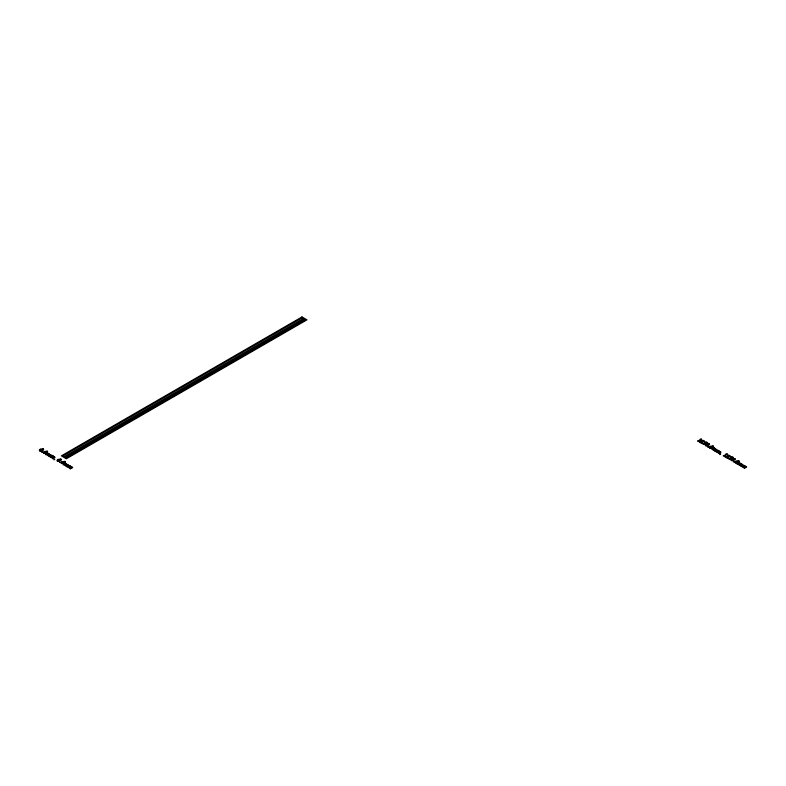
<?xml version="1.0" encoding="UTF-8"?>
<svg xmlns="http://www.w3.org/2000/svg" width="786" height="786" viewBox="0 0 786 786"><rect width="100%" height="100%" fill="white"/><g stroke="black" fill="none" stroke-linecap="round" stroke-linejoin="round"><path stroke-width="1.18" d="M52.623 455.566L55.099 457.373C48.398 460.901 56.897 456.322 53.487 456.745C52.976 458.297 50.451 457.727 51.345 457.413L52.967 456.067L52.063 455.919L50.589 457.197L48.123 455.772L50.392 454.829L49.331 454.347C48.87 455.919 46.286 455.281 47.189 455.015L48.919 454.033L47.907 453.512C42.208 457.079 48.143 451.311 48.074 453.404L50.943 454.976L49.302 456.45M714.336 447.991L716.861 449.769L715.289 451.203M49.4 456.509L51.581 455.261L52.623 455.546M64.501 456.538L303.141 318.762L304.3 319.44L65.66 457.216M66.967 466.648L68.608 465.174L65.739 463.602C65.808 461.51 59.874 467.277 65.572 463.711L66.584 464.231L64.413 465.096L65.543 465.833L67.439 464.555L68.058 465.027L65.867 465.931L68.254 467.395L69.728 466.118L70.632 466.265L68.569 467.503L69.699 468.23L71.153 466.943C74.562 466.52 66.063 471.099 72.764 467.572L69.247 465.459L67.065 466.707M715.319 451.302L717.746 450.132L721.017 452.166C714.317 455.693 722.815 451.115 719.406 451.537C718.944 453.109 716.36 452.471 717.264 452.205L718.885 450.859L717.982 450.712L716.508 451.989L714.042 450.565L716.311 449.621L715.25 449.14C714.739 450.692 712.214 450.123 713.108 449.808L714.838 448.826L713.826 448.305C710.279 451.38 711.939 446.969 714.386 447.941M39.89 450.142L39.86 450.889L40.803 450.948L43.092 449.7L43.191 448.944L39.89 450.142M43.898 452.461L43.859 453.198L44.812 453.267L47.101 452.009L47.199 451.252L43.898 452.461M57.555 460.341L57.516 461.087L58.469 461.146L60.758 459.898L60.856 459.142L57.555 460.341M61.563 462.659L61.524 463.396L62.477 463.465L64.757 462.207L64.865 461.451L61.563 462.659M705.808 444.935L705.779 445.682L706.722 445.741L709.011 444.493L709.11 443.736L705.808 444.935M709.817 447.254L709.778 447.991L710.731 448.059L713.01 446.802L713.118 446.045L709.817 447.254M731.491 459.761L731.452 460.508L732.405 460.567L734.684 459.319L734.782 458.562L731.491 459.761M735.5 462.08L735.46 462.816L736.413 462.885L738.693 461.628L738.791 460.871L735.5 462.08M702.183 443.392L703.942 444.355L705.7 443.697L705.13 442.351L707.695 442.656L706.192 441.948L704.335 442.351L704.698 443.952L703.814 444.198L702.183 443.392M727.856 458.218L729.614 459.181L731.383 458.523L730.803 457.177L733.367 457.491L731.864 456.774L730.017 457.177L730.371 458.778L729.496 459.024L727.856 458.218M701.554 439.217C700.257 441.093 696.956 441.86 697.585 440.877C700.974 440.514 699.412 438.126 701.554 439.217M727.227 454.043C725.979 455.939 722.658 456.637 723.267 455.703C726.588 455.32 725.105 452.913 727.227 454.062M741.159 463.612L742.544 464.595C738.152 467.965 744.48 463.897 743.821 465.42L746.7 466.992C739.999 470.519 748.498 465.941 745.089 466.363C744.578 467.916 742.043 467.346 742.937 467.031L744.568 465.695L743.664 465.538L742.19 466.815L739.724 465.391L741.994 464.447L740.933 463.966C740.422 465.518 737.887 464.948 738.781 464.634L740.52 463.652L739.508 463.131C733.839 466.638 739.724 460.989 739.665 463.023L741.159 463.612M54.519 459.505C52.534 460.567 55.659 458.307 54.519 459.505M720.438 454.298C718.453 455.359 721.577 453.1 720.438 454.298M42.68 452.117L41.835 452.117L42.68 452.117M60.345 462.315L59.5 462.315L60.345 462.315M708.599 446.91L707.754 446.91L708.599 446.91M734.271 461.736L733.436 461.736L734.271 461.736M704.364 441.143L702.841 441.997L700.149 442.076L702.32 442.96L701.299 443.206L699.216 442.007L703.274 441.555L703.362 440.691L701.751 440.543L703.028 440.317L704.364 441.143M730.047 455.968L728.524 456.823L725.832 456.902L727.993 457.786L726.981 458.032L724.898 456.833L728.956 456.381L729.035 455.516L727.433 455.369L728.71 455.143L730.047 455.968M40.302 449.209L39.3 450.191L39.683 450.958L41.599 451.066L43.643 449.769L43.338 448.865L40.302 449.209M44.311 451.518L43.309 452.51L43.682 453.267L45.608 453.375L47.651 452.078L47.347 451.184L44.311 451.518M57.968 459.407L56.965 460.39L57.339 461.156L59.264 461.264L61.308 459.967L61.003 459.063L57.968 459.407M61.976 461.726L60.974 462.708L61.347 463.465L63.273 463.573L65.317 462.276L65.012 461.382L61.976 461.726M706.221 444.002L705.219 444.994L705.592 445.75L707.518 445.859L709.562 444.562L709.257 443.658L706.221 444.002M710.23 446.32L709.227 447.303L709.601 448.059L711.527 448.167L713.57 446.87L713.266 445.976L710.23 446.32M731.894 458.828L730.901 459.82L731.275 460.576L733.2 460.684L735.244 459.388L734.939 458.484L731.894 458.828M735.902 461.146L734.91 462.129L735.283 462.885L737.209 463.003L739.253 461.696L738.948 460.802L735.902 461.146M301.981 316.945L61.357 455.87L66.348 458.759L306.972 319.833L301.981 316.945M301.981 317.908L63.008 455.87L66.348 457.796L305.322 319.833L301.981 317.908"/></g></svg>
